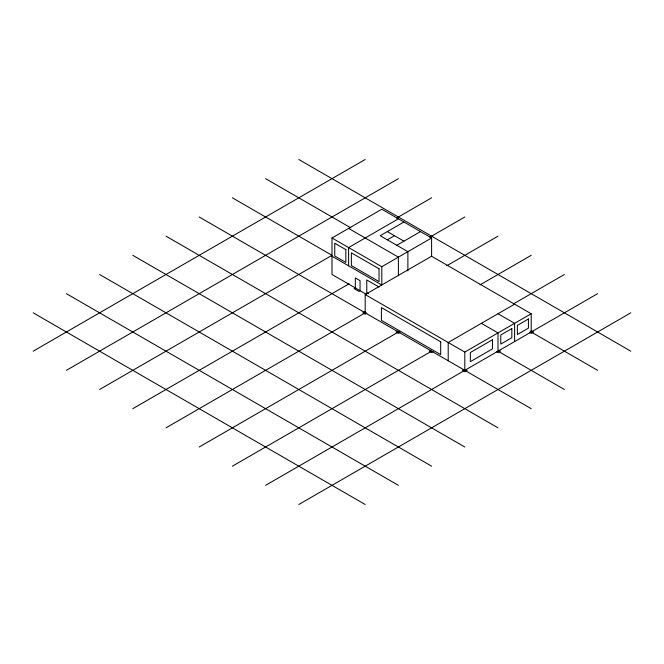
<?xml version="1.0" encoding="UTF-8"?>
<svg xmlns="http://www.w3.org/2000/svg" width="664" height="664" viewBox="0 0 664 664"><rect width="100%" height="100%" fill="white"/><g stroke="black" fill="none" stroke-linecap="round" stroke-linejoin="round"><path stroke-width="1" d="M33.2 351.165L365.2 159.493M66.4 370.338L398.4 178.657M366.686 294.517L332 274.498L332 237.986L381.8 209.235L431.6 237.986L431.6 256.238L531.2 313.748L531.2 332M99.6 389.502L332 255.325L232.4 197.822M396.607 218.033L431.6 197.822M398.4 218.821L348.6 247.572L348.6 265.824M403.936 222.017L380.223 235.703L407.887 251.681L407.887 270.945M387.336 239.812L394.449 235.703M396.823 245.29L420.536 231.595M132.8 408.675L349.048 283.818M429.807 237.197L464.8 216.995M332 237.986L381.8 266.737L431.6 237.986M355.713 287.728L354.136 288.641L358.875 291.38L360.461 290.467M365.2 312.835L365.2 294.575L431.6 256.238M365.2 311.466L362.826 312.835L365.2 314.205L366.777 313.292M166 427.84L366.096 312.312M446.855 265.691L498 236.16M397.611 331.087L396.026 332L398.4 333.369L399.977 332.457M199.2 447.005L399.296 331.485M480.055 284.856L531.2 255.325M430.811 350.252L429.226 351.165L431.6 352.534L433.177 351.621M232.4 466.178L431.6 351.165M513.255 304.029L564.4 274.498M514.6 304.162L448.2 342.499L448.2 360.751M365.2 294.575L464.8 352.078L531.2 313.748M464.011 369.425L462.426 370.338L464.8 371.707L467.174 370.338L465.589 369.425M265.6 485.342L597.6 293.662M298.8 504.507L630.8 312.835M298.8 159.493L630.8 351.165M387.336 231.595L403.936 241.181M531.2 330.63L533.574 332L531.2 333.369L529.623 332.457M265.6 178.657L350.841 227.868M530.304 331.485L597.6 370.338M498 313.748L514.6 323.327L514.6 341.587M348.6 228.399L398.4 257.151L398.4 275.411M481.4 323.327L498 332.913L498 351.165L564.4 389.502M498.788 350.252L500.374 351.165L498 352.534L496.423 351.621M332 256.238L381.8 284.989L381.8 266.737M379.036 287.047L366.777 279.976L366.777 292.749L368.528 293.762M199.2 216.995L531.2 408.675M166 236.16L498 427.84M132.8 255.325L464.8 447.005M99.6 274.498L431.6 466.178M66.4 293.662L398.4 485.342M33.2 312.835L365.2 504.507M464.8 352.078L464.8 370.338M360.062 290.699L360.062 280.656L355.323 277.917L355.323 287.96M492.464 339.76L470.336 352.534L470.336 361.664L492.464 348.882L492.464 339.76M511.836 328.58L500.764 334.963L500.764 344.093L511.836 337.702L511.836 328.58M528.436 318.994L517.364 325.385L517.364 334.507L528.436 328.124L528.436 318.994M345.836 249.622L334.764 243.232L334.764 256.013L345.836 262.404L345.836 249.622M379.036 268.787L351.364 252.818L351.364 265.6L379.036 281.569L379.036 268.787M440.689 341.811L381.402 307.581L381.402 320.363L440.689 354.593L440.689 341.811"/></g></svg>
